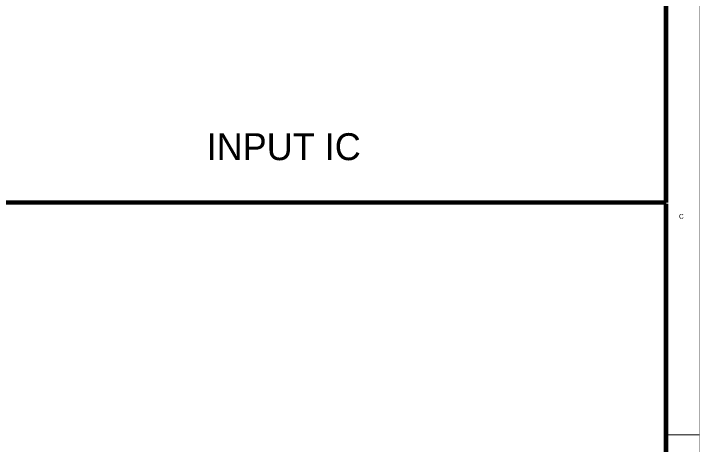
# Model space of a CAD drawing. Header units: inches. Extents: x 0 to 22.3, y 0 to 15.7.
# Drawn here: x 16.18 to 22.31, y 3.84 to 7.69 of the extents above; entities that cross this region are included whole.
import ezdxf

# ---------------------------------------------------------------- set-up
doc = ezdxf.new("R2010")
doc.units = ezdxf.units.IN
doc.header["$MEASUREMENT"] = 0
doc.layers.add('Sheet', color=255, linetype='Continuous')

msp = doc.modelspace()

# ---------------------------------------------------------------- linework, layer by layer
at = {"layer": 'Sheet'}
for points in [[(0, 15.6991, 0.0039, 0.0039, 0), (0, 0, 0.0039, 0.0039, 0), (22.3, 0, 0.0039, 0.0039, 0), (22.3, 15.6991, 0.0039, 0.0039, 0), (0, 15.6991, 0.0039, 0.0039, 0), (0, 15.6991, 0.0039, 0.0039, 0)], [(0.3006, 15.3986, 0.0039, 0.0039, 0), (0.3006, 0.3006, 0.0039, 0.0039, 0), (22.0003, 0.3006, 0.0039, 0.0039, 0), (22.0003, 15.3986, 0.0039, 0.0039, 0), (0.3006, 15.3986, 0.0039, 0.0039, 0), (0.3006, 15.3986, 0.0039, 0.0039, 0)]]:
    msp.add_lwpolyline(points, format="xyseb", close=True, dxfattribs=at)
for points in [[(22.0003, 5.9998, 0.04, 0.04, 0), (22.0003, 11.9995, 0.04, 0.04, 0)], [(10.0007, 5.9998, 0.04, 0.04, 0), (22.0003, 5.9998, 0.04, 0.04, 0)], [(22.0003, 5.99, 0.04, 0.04, 0), (22.0003, 0.29, 0.04, 0.04, 0)], [(22.3, 3.925, 0.0118, 0.0118, 0), (22.0003, 3.925, 0.0118, 0.0118, 0)]]:
    msp.add_lwpolyline(points, format="xyseb", dxfattribs=at)

# ---------------------------------------------------------------- texts
for s, height, p in [('INPUT IC', 0.24045, (17.9008, 6.379)), ('C', 0.0424, (22.1161, 5.8557))]:
    msp.add_text(s, height=height, dxfattribs=at).set_placement(p)

doc.saveas('drawing.dxf')
